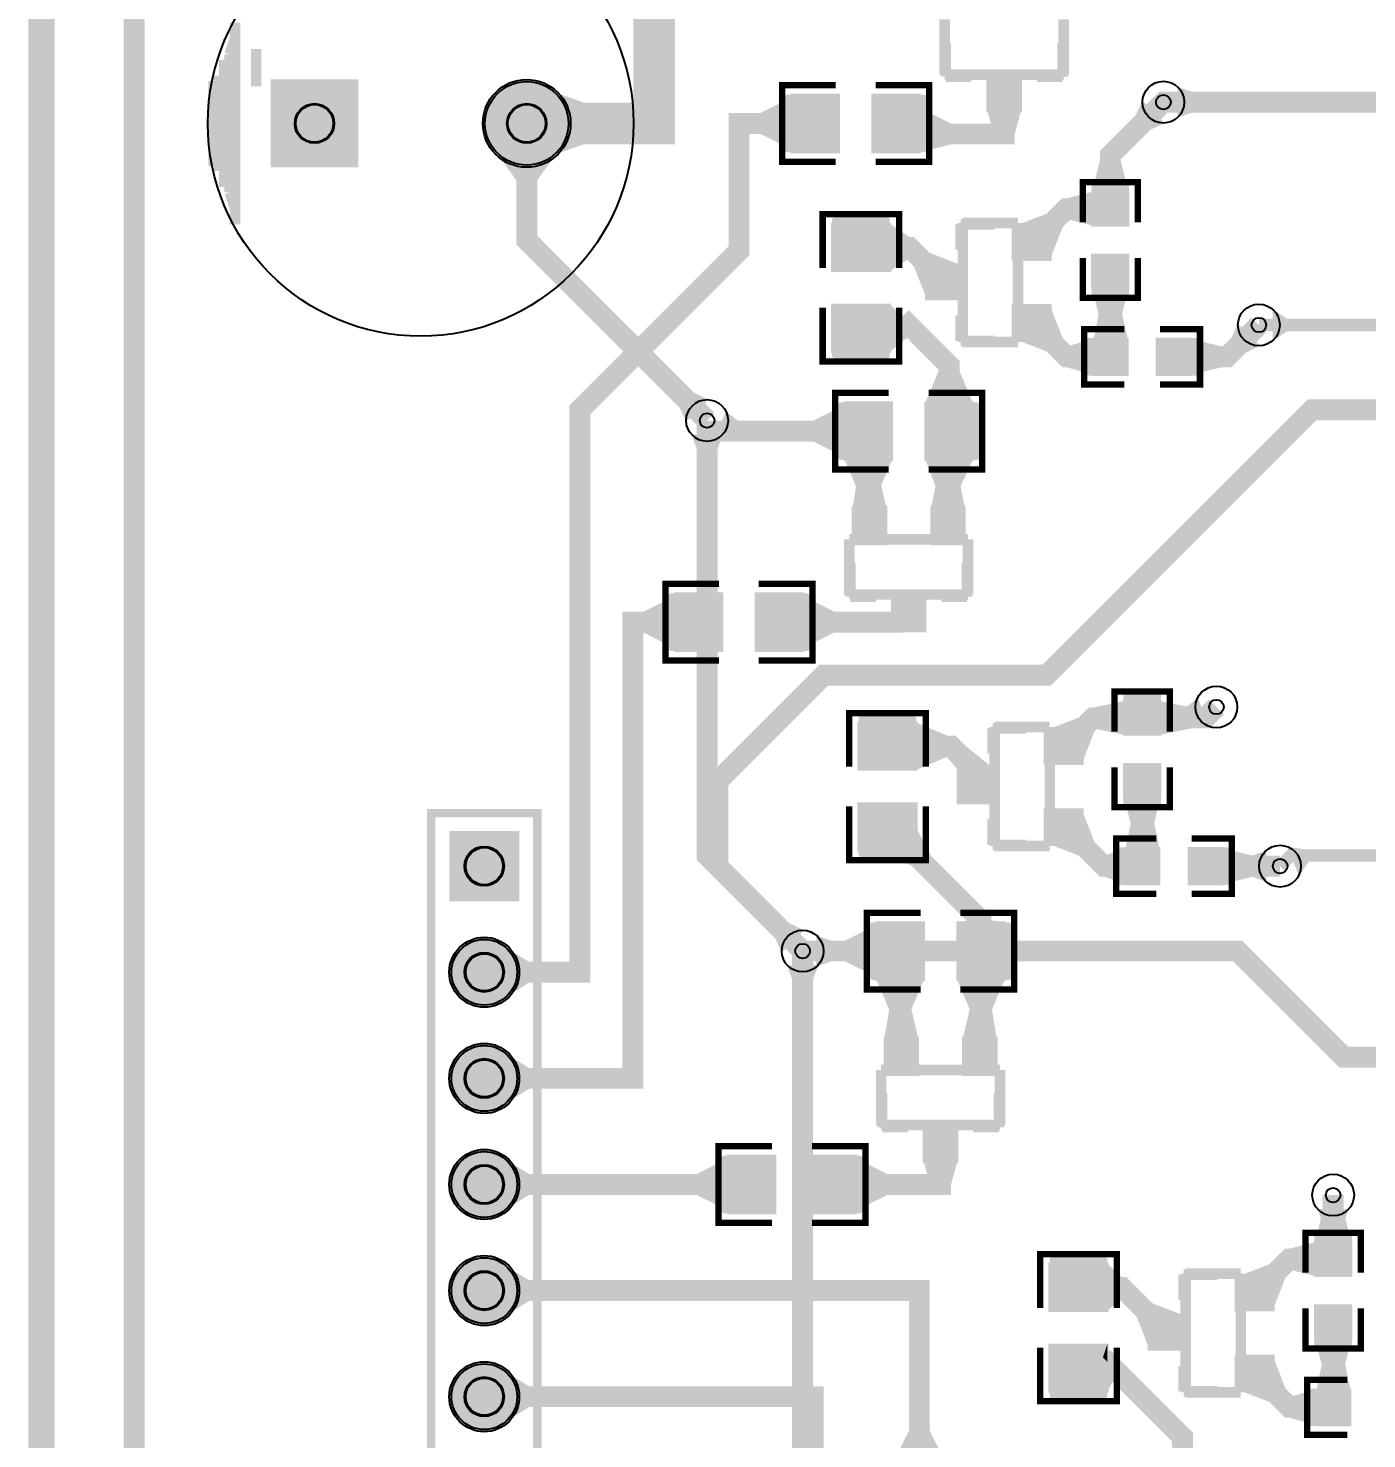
# Model space of a CAD drawing. Header units: millimetres. Extents: x 1 to 169, y 35 to 120.
# Drawn here: x 1.27 to 33.32, y 55.89 to 89.65 of the extents above; entities that cross this region are included whole.
import ezdxf

# ---------------------------------------------------------------- set-up
doc = ezdxf.new("R2010")
doc.units = ezdxf.units.MM
for name, color, linetype, true_color in [('BoardOutline', 7, 'Continuous', 0xff00ff), ('BottomLayer', 7, 'Continuous', 0x0000ff), ('BottomSolderLayer', 7, 'Continuous', 0xaa00ff), ('Document', 7, 'Continuous', 0xffffff), ('Hole', 7, 'Continuous', 0x000000), ('Multi-Layer', 7, 'Continuous', 0xc0c0c0), ('TopLayer', 7, 'Continuous', 0xff0000), ('TopPasterLayer', 7, 'Continuous', 0x808080), ('TopSilkLayer', 7, 'Continuous', 0xffff00), ('TopSolderLayer', 7, 'Continuous', 0x800080)]:
    doc.layers.add(name, color=color, linetype=linetype, true_color=true_color)

msp = doc.modelspace()

# ---------------------------------------------------------------- hatches: boundary and pattern name
at = {"layer": 'BottomLayer'}
for points in [[(13.958, 86.714), (12.458, 86.714), (12.958, 86.014), (13.458, 86.014)], [(31.065, 82.175), (31.065, 82.925), (31.415, 82.7), (31.415, 82.4)], [(17.027, 80.233), (17.557, 80.763), (17.221, 80.922), (16.868, 80.569)], [(17.901, 79.933), (17.151, 79.933), (17.276, 79.583), (17.776, 79.583)], [(31.689, 69.372), (31.409, 70.067), (31.813, 70), (31.934, 69.7)], [(19.313, 67.533), (19.843, 68.063), (19.507, 68.222), (19.154, 67.869)], [(20.143, 67.189), (20.143, 67.939), (20.493, 67.814), (20.493, 67.314)], [(20.187, 67.233), (19.437, 67.233), (19.562, 66.883), (20.062, 66.883)]]:
    msp.add_hatch(color=256, dxfattribs=at).paths.add_polyline_path(points)
at = {"layer": 'BottomSolderLayer'}
for points in [[(7.076, 86.324), (7.076, 88.427), (9.179, 88.427), (9.179, 86.324)], [(12.157, 87.376, 1), (14.259, 87.376, 1)], [(13.03, 70.434), (13.03, 68.758), (11.354, 68.758), (11.354, 70.434)], [(11.354, 67.056, 1), (13.03, 67.056, 1)], [(11.354, 64.516, 1), (13.03, 64.516, 1)], [(11.354, 61.976, 1), (13.03, 61.976, 1)], [(11.354, 59.436, 1), (13.03, 59.436, 1)], [(11.354, 56.896, 1), (13.03, 56.896, 1)]]:
    msp.add_hatch(color=256, dxfattribs=at).paths.add_polyline_path(points)
at = {"layer": 'Multi-Layer'}
for points in [[(7.127, 86.375), (7.127, 88.377), (9.129, 88.377), (9.129, 86.375)], [(12.208, 87.376, 1), (14.208, 87.376, 1)], [(12.979, 70.384), (12.979, 68.809), (11.405, 68.809), (11.405, 70.384)], [(11.405, 67.056, 1), (12.979, 67.056, 1)], [(11.405, 64.516, 1), (12.979, 64.516, 1)], [(11.405, 61.976, 1), (12.979, 61.976, 1)], [(11.405, 59.436, 1), (12.979, 59.436, 1)], [(11.405, 56.896, 1), (12.979, 56.896, 1)]]:
    msp.add_hatch(color=256, dxfattribs=at).paths.add_polyline_path(points)
at = {"layer": 'TopLayer'}
for points in [[(25.038, 87.663), (24.238, 87.663), (24.238, 88.562), (25.038, 88.562)], [(28.779, 87.509), (28.779, 88.259), (29.129, 88.134), (29.129, 87.634)], [(13.869, 86.626), (13.869, 88.126), (14.569, 87.876), (14.569, 86.876)], [(19.549, 86.751), (19.549, 88.001), (18.799, 87.626), (18.799, 87.126)], [(20.682, 88.065), (20.682, 86.688), (19.549, 86.688), (19.549, 88.065)], [(21.482, 88.065), (21.482, 86.688), (22.615, 86.688), (22.615, 88.065)], [(27.949, 87.915), (28.479, 87.385), (28.143, 87.226), (27.79, 87.58)], [(22.615, 86.688), (22.615, 87.747), (23.365, 87.372), (23.365, 86.872)], [(25.038, 87.663), (24.238, 87.663), (24.388, 87.122), (24.888, 87.122)], [(26.746, 85.739), (27.61, 85.739), (27.428, 86.489), (26.928, 86.489)], [(26.746, 84.932), (26.746, 85.739), (26.128, 85.586), (26.128, 85.086)], [(27.61, 84.932), (26.746, 84.932), (26.746, 85.739), (27.61, 85.739)], [(24.849, 84.906), (25.748, 84.153), (26.036, 84.89), (25.651, 85.212)], [(20.521, 83.839), (21.898, 83.839), (21.898, 84.972), (20.521, 84.972)], [(21.898, 83.839), (21.898, 84.972), (22.376, 84.655), (22.376, 84.155)], [(24.849, 84.106), (24.849, 84.906), (25.748, 84.906), (25.748, 84.106)], [(22.766, 83.214), (23.665, 83.966), (22.863, 84.273), (22.478, 83.95)], [(27.61, 84.232), (26.746, 84.232), (26.746, 83.426), (27.61, 83.426)], [(22.766, 83.166), (22.766, 83.966), (23.665, 83.966), (23.665, 83.166)], [(26.746, 83.426), (27.61, 83.426), (27.428, 82.676), (26.928, 82.676)], [(20.521, 83.039), (21.898, 83.039), (21.898, 81.907), (20.521, 81.907)], [(21.898, 83.039), (21.898, 81.907), (22.275, 82.223), (22.275, 82.723)], [(24.849, 82.226), (24.849, 83.026), (25.748, 83.026), (25.748, 82.226)], [(25.748, 82.979), (24.849, 82.226), (25.651, 81.92), (26.036, 82.242)], [(26.784, 82.22), (27.59, 82.22), (27.428, 82.97), (26.928, 82.97)], [(30.235, 82.581), (30.765, 82.051), (30.429, 81.892), (30.076, 82.246)], [(26.784, 81.356), (26.784, 82.22), (26.137, 82.038), (26.137, 81.538)], [(27.59, 82.22), (27.59, 81.356), (26.784, 81.356), (26.784, 82.22)], [(28.29, 82.22), (28.29, 81.356), (29.097, 81.356), (29.097, 82.22)], [(29.097, 81.356), (29.097, 82.22), (29.847, 82.038), (29.847, 81.538)], [(23.885, 80.699), (22.752, 80.699), (23.068, 81.449), (23.568, 81.449)], [(17.973, 80.489), (17.693, 79.793), (18.057, 79.76), (18.258, 80.26)], [(20.819, 79.385), (20.819, 80.635), (20.069, 80.26), (20.069, 79.76)], [(21.952, 80.699), (21.952, 79.322), (20.819, 79.322), (20.819, 80.699)], [(22.752, 80.699), (22.752, 79.322), (23.885, 79.322), (23.885, 80.699)], [(21.952, 79.322), (20.819, 79.322), (21.136, 78.572), (21.636, 78.572)], [(22.752, 79.322), (23.885, 79.322), (23.542, 78.572), (23.042, 78.572)], [(21.012, 78.199), (21.812, 78.199), (21.636, 78.949), (21.136, 78.949)], [(22.892, 78.199), (23.692, 78.199), (23.542, 78.949), (23.042, 78.949)], [(21.812, 77.3), (21.012, 77.3), (21.012, 78.199), (21.812, 78.199)], [(23.692, 77.3), (22.892, 77.3), (22.892, 78.199), (23.692, 78.199)], [(16.755, 74.813), (16.755, 76.063), (16.005, 75.688), (16.005, 75.188)], [(17.888, 76.127), (17.888, 74.75), (16.755, 74.75), (16.755, 76.127)], [(18.688, 76.127), (18.688, 74.75), (19.821, 74.75), (19.821, 76.127)], [(19.821, 74.813), (19.821, 76.063), (20.571, 75.688), (20.571, 75.188)], [(22.752, 75.217), (21.952, 75.217), (21.952, 76.116), (22.752, 76.116)], [(29.558, 72.933), (29.268, 73.625), (28.985, 73.394), (29.195, 72.894)], [(27.508, 72.74), (27.508, 73.547), (26.763, 73.394), (26.763, 72.894)], [(28.372, 72.74), (27.508, 72.74), (27.508, 73.547), (28.372, 73.547)], [(28.372, 73.547), (28.372, 72.74), (29.122, 72.894), (29.122, 73.394)], [(21.156, 71.901), (22.533, 71.901), (22.533, 73.034), (21.156, 73.034)], [(22.533, 71.901), (22.533, 73.034), (23.283, 72.717), (23.283, 72.217)], [(25.611, 72.841), (26.51, 72.088), (26.798, 72.825), (26.413, 73.147)], [(25.611, 72.041), (25.611, 72.841), (26.51, 72.841), (26.51, 72.041)], [(23.528, 71.901), (24.427, 71.901), (23.722, 72.467), (23.191, 72.291)], [(28.372, 72.04), (27.508, 72.04), (27.508, 71.234), (28.372, 71.234)], [(23.528, 71.101), (23.528, 71.901), (24.427, 71.901), (24.427, 71.101)], [(21.156, 71.101), (22.533, 71.101), (22.533, 69.969), (21.156, 69.969)], [(25.611, 70.161), (25.611, 70.961), (26.51, 70.961), (26.51, 70.161)], [(26.51, 70.914), (25.611, 70.161), (26.413, 69.855), (26.798, 70.177)], [(27.508, 71.234), (28.372, 71.234), (28.199, 70.484), (27.699, 70.484)], [(27.546, 70.028), (28.352, 70.028), (28.199, 70.778), (27.699, 70.778)], [(22.533, 70.515), (21.408, 69.969), (22.406, 69.62), (22.881, 69.851)], [(27.546, 69.164), (27.546, 70.028), (27.026, 69.846), (27.026, 69.346)], [(28.352, 70.028), (28.352, 69.164), (27.546, 69.164), (27.546, 70.028)], [(29.052, 70.028), (29.052, 69.164), (29.859, 69.164), (29.859, 70.028)], [(29.859, 69.164), (29.859, 70.028), (30.609, 69.846), (30.609, 69.346)], [(30.911, 69.221), (30.911, 69.971), (30.561, 69.846), (30.561, 69.346)], [(19.313, 67.533), (19.843, 68.063), (19.507, 68.222), (19.154, 67.869)], [(22.714, 68.253), (22.714, 66.876), (21.582, 66.876), (21.582, 68.253)], [(24.647, 68.253), (23.514, 68.253), (23.83, 68.299), (24.33, 68.299)], [(23.514, 68.253), (23.514, 66.876), (24.647, 66.876), (24.647, 68.253)], [(20.143, 67.189), (20.143, 67.939), (20.493, 67.814), (20.493, 67.314)], [(21.582, 66.939), (21.582, 68.189), (20.832, 67.814), (20.832, 67.314)], [(12.713, 66.465), (12.713, 67.646), (13.264, 67.306), (13.264, 66.806)], [(22.714, 66.876), (21.582, 66.876), (21.898, 66.126), (22.398, 66.126)], [(23.514, 66.876), (24.647, 66.876), (24.33, 66.126), (23.83, 66.126)], [(21.774, 65.499), (22.574, 65.499), (22.398, 66.249), (21.898, 66.249)], [(23.654, 65.499), (24.454, 65.499), (24.33, 66.249), (23.83, 66.249)], [(22.574, 64.6), (21.774, 64.6), (21.774, 65.499), (22.574, 65.499)], [(24.454, 64.6), (23.654, 64.6), (23.654, 65.499), (24.454, 65.499)], [(12.713, 63.925), (12.713, 65.106), (13.264, 64.766), (13.264, 64.266)], [(23.514, 62.517), (22.714, 62.517), (22.714, 63.416), (23.514, 63.416)], [(12.713, 61.385), (12.713, 62.567), (13.264, 62.226), (13.264, 61.726)], [(18.025, 61.351), (18.025, 62.601), (17.275, 62.226), (17.275, 61.726)], [(19.158, 62.665), (19.158, 61.288), (18.025, 61.288), (18.025, 62.665)], [(19.958, 62.665), (19.958, 61.288), (21.091, 61.288), (21.091, 62.665)], [(21.091, 61.351), (21.091, 62.601), (21.841, 62.226), (21.841, 61.726)], [(23.514, 62.517), (22.714, 62.517), (22.864, 61.976), (23.364, 61.976)], [(32.08, 60.593), (32.944, 60.593), (32.762, 61.343), (32.262, 61.343)], [(32.887, 61.391), (32.137, 61.391), (32.262, 61.041), (32.762, 61.041)], [(32.08, 59.786), (32.08, 60.593), (31.462, 60.439), (31.462, 59.939)], [(32.944, 59.786), (32.08, 59.786), (32.08, 60.593), (32.944, 60.593)], [(12.713, 58.845), (12.713, 60.026), (13.264, 59.686), (13.264, 59.186)], [(25.728, 58.947), (27.105, 58.947), (27.105, 60.08), (25.728, 60.08)], [(27.105, 58.947), (27.105, 60.08), (27.456, 59.763), (27.456, 59.263)], [(30.183, 59.76), (31.082, 59.007), (31.37, 59.744), (30.985, 60.066)], [(30.183, 58.96), (30.183, 59.76), (31.082, 59.76), (31.082, 58.96)], [(28.1, 58.067), (28.999, 58.82), (28.197, 59.127), (27.812, 58.804)], [(28.1, 58.02), (28.1, 58.82), (28.999, 58.82), (28.999, 58.02)], [(32.944, 59.086), (32.08, 59.086), (32.08, 58.28), (32.944, 58.28)], [(25.728, 58.147), (27.105, 58.147), (27.105, 57.015), (25.728, 57.015)], [(27.105, 58.147), (27.105, 57.732), (27.001, 57.835), (27.105, 58.147)], [(32.08, 58.28), (32.944, 58.28), (32.771, 57.53), (32.271, 57.53)], [(30.183, 57.08), (30.183, 57.88), (31.082, 57.88), (31.082, 57.08)], [(31.082, 57.833), (30.183, 57.08), (30.985, 56.774), (31.37, 57.096)], [(32.118, 57.074), (32.924, 57.074), (32.771, 57.824), (32.271, 57.824)], [(12.713, 56.305), (12.713, 57.486), (13.264, 57.146), (13.264, 56.646)], [(27.355, 57.481), (27.105, 57.015), (27.105, 57.732), (27.355, 57.481)], [(32.118, 56.21), (32.118, 57.074), (31.471, 56.892), (31.471, 56.392)], [(32.924, 57.074), (32.924, 56.21), (32.118, 56.21), (32.118, 57.074)], [(21.981, 55.331), (23.231, 55.331), (22.856, 56.081), (22.356, 56.081)]]:
    msp.add_hatch(color=256, dxfattribs=at).paths.add_polyline_path(points)
at = {"layer": 'TopPasterLayer'}
for points in [[(25.038, 87.663), (24.238, 87.663), (24.238, 88.562), (25.038, 88.562)], [(20.632, 88.016), (20.632, 87.596), (20.187, 87.596), (20.187, 87.146), (20.627, 87.146), (20.632, 86.736), (20.582, 86.686), (19.432, 86.686), (19.382, 86.736), (19.382, 88.016), (19.432, 88.066), (20.582, 88.066)], [(22.782, 88.016), (22.782, 86.736), (22.732, 86.686), (21.582, 86.686), (21.532, 86.736), (21.527, 87.146), (21.977, 87.146), (21.977, 87.596), (21.537, 87.596), (21.532, 88.016), (21.582, 88.066), (22.732, 88.066)], [(26.728, 85.882), (26.728, 85.032), (26.778, 84.982), (27.028, 84.982), (27.028, 85.282), (27.328, 85.282), (27.328, 84.982), (27.578, 84.982), (27.628, 85.032), (27.628, 85.882), (27.578, 85.932), (26.778, 85.932)], [(20.569, 85.139), (21.849, 85.139), (21.899, 85.089), (21.899, 83.939), (21.849, 83.889), (21.439, 83.884), (21.439, 84.334), (20.989, 84.334), (20.989, 83.894), (20.569, 83.889), (20.519, 83.939), (20.519, 85.089)], [(24.849, 84.106), (24.849, 84.906), (25.748, 84.906), (25.748, 84.106)], [(26.778, 84.182), (27.028, 84.182), (27.028, 83.882), (27.328, 83.882), (27.328, 84.182), (27.578, 84.182), (27.628, 84.132), (27.628, 83.282), (27.578, 83.232), (26.778, 83.232), (26.728, 83.282), (26.728, 84.132)], [(22.766, 83.166), (22.766, 83.966), (23.665, 83.966), (23.665, 83.166)], [(20.569, 82.989), (20.989, 82.989), (20.989, 82.544), (21.439, 82.544), (21.439, 82.984), (21.849, 82.989), (21.899, 82.939), (21.899, 81.789), (21.849, 81.739), (20.569, 81.739), (20.519, 81.789), (20.519, 82.939)], [(24.849, 82.226), (24.849, 83.026), (25.748, 83.026), (25.748, 82.226)], [(26.64, 81.338), (27.49, 81.338), (27.54, 81.388), (27.54, 81.638), (27.24, 81.638), (27.24, 81.938), (27.54, 81.938), (27.54, 82.188), (27.49, 82.238), (26.64, 82.238), (26.59, 82.188), (26.59, 81.388)], [(28.34, 81.388), (28.34, 81.638), (28.64, 81.638), (28.64, 81.938), (28.34, 81.938), (28.34, 82.188), (28.39, 82.238), (29.24, 82.238), (29.29, 82.188), (29.29, 81.388), (29.24, 81.338), (28.39, 81.338)], [(21.902, 80.65), (21.902, 80.23), (21.457, 80.23), (21.457, 79.78), (21.897, 79.78), (21.902, 79.37), (21.852, 79.32), (20.702, 79.32), (20.652, 79.37), (20.652, 80.65), (20.702, 80.7), (21.852, 80.7)], [(24.052, 80.65), (24.052, 79.37), (24.002, 79.32), (22.852, 79.32), (22.802, 79.37), (22.797, 79.78), (23.247, 79.78), (23.247, 80.23), (22.807, 80.23), (22.802, 80.65), (22.852, 80.7), (24.002, 80.7)], [(21.812, 77.3), (21.012, 77.3), (21.012, 78.199), (21.812, 78.199)], [(23.692, 77.3), (22.892, 77.3), (22.892, 78.199), (23.692, 78.199)], [(17.838, 76.078), (17.838, 75.658), (17.393, 75.658), (17.393, 75.208), (17.833, 75.208), (17.838, 74.798), (17.788, 74.748), (16.638, 74.748), (16.588, 74.798), (16.588, 76.078), (16.638, 76.128), (17.788, 76.128)], [(19.988, 76.078), (19.988, 74.798), (19.938, 74.748), (18.788, 74.748), (18.738, 74.798), (18.733, 75.208), (19.183, 75.208), (19.183, 75.658), (18.743, 75.658), (18.738, 76.078), (18.788, 76.128), (19.938, 76.128)], [(22.752, 75.217), (21.952, 75.217), (21.952, 76.116), (22.752, 76.116)], [(27.49, 73.69), (27.49, 72.84), (27.54, 72.79), (27.79, 72.79), (27.79, 73.09), (28.09, 73.09), (28.09, 72.79), (28.34, 72.79), (28.39, 72.84), (28.39, 73.69), (28.34, 73.74), (27.54, 73.74)], [(21.204, 73.201), (22.484, 73.201), (22.534, 73.151), (22.534, 72.001), (22.484, 71.951), (22.074, 71.946), (22.074, 72.396), (21.624, 72.396), (21.624, 71.956), (21.204, 71.951), (21.154, 72.001), (21.154, 73.151)], [(25.611, 72.041), (25.611, 72.841), (26.51, 72.841), (26.51, 72.041)], [(27.54, 71.99), (27.79, 71.99), (27.79, 71.69), (28.09, 71.69), (28.09, 71.99), (28.34, 71.99), (28.39, 71.94), (28.39, 71.09), (28.34, 71.04), (27.54, 71.04), (27.49, 71.09), (27.49, 71.94)], [(23.528, 71.101), (23.528, 71.901), (24.427, 71.901), (24.427, 71.101)], [(21.204, 71.051), (21.624, 71.051), (21.624, 70.606), (22.074, 70.606), (22.074, 71.046), (22.484, 71.051), (22.534, 71.001), (22.534, 69.851), (22.484, 69.801), (21.204, 69.801), (21.154, 69.851), (21.154, 71.001)], [(25.611, 70.161), (25.611, 70.961), (26.51, 70.961), (26.51, 70.161)], [(27.402, 69.146), (28.252, 69.146), (28.302, 69.196), (28.302, 69.446), (28.002, 69.446), (28.002, 69.746), (28.302, 69.746), (28.302, 69.996), (28.252, 70.046), (27.402, 70.046), (27.352, 69.996), (27.352, 69.196)], [(29.102, 69.196), (29.102, 69.446), (29.402, 69.446), (29.402, 69.746), (29.102, 69.746), (29.102, 69.996), (29.152, 70.046), (30.002, 70.046), (30.052, 69.996), (30.052, 69.196), (30.002, 69.146), (29.152, 69.146)], [(22.664, 68.204), (22.664, 67.784), (22.219, 67.784), (22.219, 67.334), (22.659, 67.334), (22.664, 66.924), (22.614, 66.874), (21.464, 66.874), (21.414, 66.924), (21.414, 68.204), (21.464, 68.254), (22.614, 68.254)], [(24.814, 68.204), (24.814, 66.924), (24.764, 66.874), (23.614, 66.874), (23.564, 66.924), (23.559, 67.334), (24.009, 67.334), (24.009, 67.784), (23.569, 67.784), (23.564, 68.204), (23.614, 68.254), (24.764, 68.254)], [(22.574, 64.6), (21.774, 64.6), (21.774, 65.499), (22.574, 65.499)], [(24.454, 64.6), (23.654, 64.6), (23.654, 65.499), (24.454, 65.499)], [(23.514, 62.517), (22.714, 62.517), (22.714, 63.416), (23.514, 63.416)], [(19.108, 62.616), (19.108, 62.196), (18.663, 62.196), (18.663, 61.746), (19.103, 61.746), (19.108, 61.336), (19.058, 61.286), (17.908, 61.286), (17.858, 61.336), (17.858, 62.616), (17.908, 62.666), (19.058, 62.666)], [(21.258, 62.616), (21.258, 61.336), (21.208, 61.286), (20.058, 61.286), (20.008, 61.336), (20.003, 61.746), (20.453, 61.746), (20.453, 62.196), (20.013, 62.196), (20.008, 62.616), (20.058, 62.666), (21.208, 62.666)], [(32.062, 60.736), (32.062, 59.886), (32.112, 59.836), (32.362, 59.836), (32.362, 60.136), (32.662, 60.136), (32.662, 59.836), (32.912, 59.836), (32.962, 59.886), (32.962, 60.736), (32.912, 60.786), (32.112, 60.786)], [(25.776, 60.247), (27.056, 60.247), (27.106, 60.197), (27.106, 59.047), (27.056, 58.997), (26.646, 58.992), (26.646, 59.442), (26.196, 59.442), (26.196, 59.002), (25.776, 58.997), (25.726, 59.047), (25.726, 60.197)], [(30.183, 58.96), (30.183, 59.76), (31.082, 59.76), (31.082, 58.96)], [(28.1, 58.02), (28.1, 58.82), (28.999, 58.82), (28.999, 58.02)], [(32.112, 59.036), (32.362, 59.036), (32.362, 58.736), (32.662, 58.736), (32.662, 59.036), (32.912, 59.036), (32.962, 58.986), (32.962, 58.136), (32.912, 58.086), (32.112, 58.086), (32.062, 58.136), (32.062, 58.986)], [(25.776, 58.097), (26.196, 58.097), (26.196, 57.652), (26.646, 57.652), (26.646, 58.092), (27.056, 58.097), (27.106, 58.047), (27.106, 56.897), (27.056, 56.847), (25.776, 56.847), (25.726, 56.897), (25.726, 58.047)], [(30.183, 57.08), (30.183, 57.88), (31.082, 57.88), (31.082, 57.08)], [(31.974, 56.192), (32.824, 56.192), (32.874, 56.242), (32.874, 56.492), (32.574, 56.492), (32.574, 56.792), (32.874, 56.792), (32.874, 57.042), (32.824, 57.092), (31.974, 57.092), (31.924, 57.042), (31.924, 56.242)]]:
    msp.add_hatch(color=256, dxfattribs=at).paths.add_polyline_path(points)
at = {"layer": 'TopSolderLayer'}
for points in [[(25.064, 87.638), (24.213, 87.638), (24.213, 88.588), (25.064, 88.588)], [(7.076, 86.324), (7.076, 88.427), (9.179, 88.427), (9.179, 86.324)], [(12.157, 87.376, 1), (14.259, 87.376, 1)], [(20.707, 88.09), (20.707, 86.662), (19.524, 86.662), (19.524, 88.09)], [(21.457, 88.09), (21.457, 86.662), (22.64, 86.662), (22.64, 88.09)], [(27.637, 84.908), (26.719, 84.908), (26.719, 85.762), (27.637, 85.762)], [(20.49, 83.818), (21.928, 83.818), (21.928, 84.993), (20.49, 84.993)], [(24.82, 84.083), (24.82, 84.929), (25.777, 84.929), (25.777, 84.083)], [(27.637, 84.256), (26.719, 84.256), (26.719, 83.402), (27.637, 83.402)], [(22.738, 83.144), (22.738, 83.989), (23.694, 83.989), (23.694, 83.144)], [(20.49, 83.06), (21.928, 83.06), (21.928, 81.886), (20.49, 81.886)], [(24.82, 82.204), (24.82, 83.049), (25.777, 83.049), (25.777, 82.204)], [(27.615, 82.246), (27.615, 81.331), (26.758, 81.331), (26.758, 82.246)], [(28.265, 82.246), (28.265, 81.331), (29.122, 81.331), (29.122, 82.246)], [(21.977, 80.724), (21.977, 79.296), (20.794, 79.296), (20.794, 80.724)], [(22.727, 80.724), (22.727, 79.296), (23.91, 79.296), (23.91, 80.724)], [(21.838, 77.275), (20.987, 77.275), (20.987, 78.225), (21.838, 78.225)], [(23.717, 77.275), (22.866, 77.275), (22.866, 78.225), (23.717, 78.225)], [(17.913, 76.152), (17.913, 74.724), (16.73, 74.724), (16.73, 76.152)], [(18.663, 76.152), (18.663, 74.724), (19.846, 74.724), (19.846, 76.152)], [(22.777, 75.192), (21.927, 75.192), (21.927, 76.142), (22.777, 76.142)], [(28.399, 72.716), (27.481, 72.716), (27.481, 73.57), (28.399, 73.57)], [(21.125, 71.88), (22.563, 71.88), (22.563, 73.055), (21.125, 73.055)], [(25.582, 72.018), (25.582, 72.864), (26.539, 72.864), (26.539, 72.018)], [(23.5, 71.078), (23.5, 71.924), (24.456, 71.924), (24.456, 71.078)], [(28.399, 72.064), (27.481, 72.064), (27.481, 71.21), (28.399, 71.21)], [(21.125, 71.122), (22.563, 71.122), (22.563, 69.948), (21.125, 69.948)], [(25.582, 70.139), (25.582, 70.984), (26.539, 70.984), (26.539, 70.139)], [(13.03, 70.434), (13.03, 68.758), (11.354, 68.758), (11.354, 70.434)], [(28.377, 70.054), (28.377, 69.139), (27.52, 69.139), (27.52, 70.054)], [(29.027, 70.054), (29.027, 69.139), (29.884, 69.139), (29.884, 70.054)], [(22.739, 68.278), (22.739, 66.85), (21.556, 66.85), (21.556, 68.278)], [(23.489, 68.278), (23.489, 66.85), (24.672, 66.85), (24.672, 68.278)], [(11.354, 67.056, 1), (13.03, 67.056, 1)], [(22.6, 64.575), (21.749, 64.575), (21.749, 65.525), (22.6, 65.525)], [(24.479, 64.575), (23.628, 64.575), (23.628, 65.525), (24.479, 65.525)], [(11.354, 64.516, 1), (13.03, 64.516, 1)], [(23.539, 62.492), (22.689, 62.492), (22.689, 63.442), (23.539, 63.442)], [(11.354, 61.976, 1), (13.03, 61.976, 1)], [(19.183, 62.69), (19.183, 61.262), (18, 61.262), (18, 62.69)], [(19.933, 62.69), (19.933, 61.262), (21.116, 61.262), (21.116, 62.69)], [(32.971, 59.762), (32.053, 59.762), (32.053, 60.616), (32.971, 60.616)], [(11.354, 59.436, 1), (13.03, 59.436, 1)], [(25.697, 58.926), (27.135, 58.926), (27.135, 60.101), (25.697, 60.101)], [(30.154, 58.937), (30.154, 59.783), (31.111, 59.783), (31.111, 58.937)], [(32.971, 59.11), (32.053, 59.11), (32.053, 58.256), (32.971, 58.256)], [(28.072, 57.997), (28.072, 58.843), (29.028, 58.843), (29.028, 57.997)], [(25.697, 58.168), (27.135, 58.168), (27.135, 56.994), (25.697, 56.994)], [(30.154, 57.058), (30.154, 57.903), (31.111, 57.903), (31.111, 57.058)], [(11.354, 56.896, 1), (13.03, 56.896, 1)], [(32.949, 57.1), (32.949, 56.185), (32.092, 56.185), (32.092, 57.1)]]:
    msp.add_hatch(color=256, dxfattribs=at).paths.add_polyline_path(points)

# ---------------------------------------------------------------- linework, layer by layer
at = {"layer": 'BoardOutline', "const_width": 0.254}
msp.add_lwpolyline([(168.91, 35.56), (1.778, 35.306), (1.778, 118.618), (84.836, 118.618), (169.164, 118.364), (168.91, 35.56)], close=True, dxfattribs=at)
at = {"layer": 'BottomLayer'}
for points, const_width in [([(13.208, 87.376), (13.208, 84.582), (17.526, 80.264)], 0.5), ([(30.734, 82.55), (47.244, 82.55), (59.182, 70.612), (94.488, 70.612)], 0.3), ([(17.526, 80.264), (17.526, 69.85), (19.812, 67.564)], 0.5), ([(31.242, 69.596), (31.496, 69.85), (93.472, 69.85)], 0.3), ([(19.812, 67.564), (30.226, 67.564), (32.766, 65.024), (39.116, 65.024), (40.767, 63.373)], 0.5), ([(24.892, 55.372), (19.812, 55.372), (19.812, 67.564)], 0.5)]:
    msp.add_lwpolyline(points, dxfattribs=dict(at, const_width=const_width))
at = {"layer": 'BottomSolderLayer'}
for centre, radius in [((13.208, 87.376), 1.051), ((8.128, 87.376), 0.473), ((13.208, 87.376), 0.473), ((12.192, 69.596), 0.473), ((12.192, 67.056), 0.838), ((12.192, 67.056), 0.473), ((12.192, 64.516), 0.838), ((12.192, 64.516), 0.473), ((12.192, 61.976), 0.838), ((12.192, 61.976), 0.473), ((12.192, 59.436), 0.838), ((12.192, 59.436), 0.473), ((12.192, 56.896), 0.838), ((12.192, 56.896), 0.473)]:
    msp.add_circle(centre, radius, dxfattribs=at)
at = {"layer": 'Document', "const_width": 0.254}
for points in [[(23.216, 88.545), (23.216, 89.865)], [(26.06, 89.865), (26.06, 88.545)], [(26.06, 88.545), (23.216, 88.545)], [(23.647, 84.989), (24.968, 84.989)], [(23.647, 82.144), (23.647, 84.989)], [(24.968, 84.989), (24.968, 82.144)], [(24.968, 82.144), (23.647, 82.144)], [(20.93, 76.099), (20.93, 77.419)], [(20.93, 77.419), (23.774, 77.419)], [(23.774, 77.419), (23.774, 76.099)], [(23.774, 76.099), (20.93, 76.099)], [(24.409, 72.924), (25.73, 72.924)], [(24.409, 70.079), (24.409, 72.924)], [(25.73, 72.924), (25.73, 70.079)], [(25.73, 70.079), (24.409, 70.079)], [(21.692, 63.399), (21.692, 64.719)], [(21.692, 64.719), (24.536, 64.719)], [(24.536, 64.719), (24.536, 63.399)], [(24.536, 63.399), (21.692, 63.399)], [(28.981, 59.843), (30.302, 59.843)], [(28.981, 56.998), (28.981, 59.843)], [(30.302, 59.843), (30.302, 56.998)], [(30.302, 56.998), (28.981, 56.998)]]:
    msp.add_lwpolyline(points, dxfattribs=at)
at = {"layer": 'Hole'}
for centre in [(28.448, 87.884), (30.734, 82.55), (17.526, 80.264), (29.718, 73.406), (31.242, 69.596), (19.812, 67.564), (32.512, 61.722)]:
    msp.add_circle(centre, 0.175, dxfattribs=at)
at = {"layer": 'Multi-Layer'}
for centre, radius in [((13.208, 87.376), 1), ((28.448, 87.884), 0.5), ((8.128, 87.376), 0.45), ((13.208, 87.376), 0.45), ((30.734, 82.55), 0.5), ((17.526, 80.264), 0.5), ((29.718, 73.406), 0.5), ((12.192, 69.596), 0.445), ((31.242, 69.596), 0.5), ((19.812, 67.564), 0.5), ((12.192, 67.056), 0.787), ((12.192, 67.056), 0.445), ((12.192, 64.516), 0.787), ((12.192, 64.516), 0.445), ((12.192, 61.976), 0.787), ((12.192, 61.976), 0.445), ((32.512, 61.722), 0.5), ((12.192, 59.436), 0.787), ((12.192, 59.436), 0.445), ((12.192, 56.896), 0.787), ((12.192, 56.896), 0.445)]:
    msp.add_circle(centre, radius, dxfattribs=at)
at = {"layer": 'TopLayer'}
for points, const_width in [([(85.598, 96.774), (80.518, 99.06), (80.01, 116.332), (15.748, 116.332), (3.81, 104.394), (3.81, 51.071), (7.738, 46.88), (12.192, 46.736)], 0.5), ([(13.208, 87.376), (16.256, 87.376), (16.256, 92.456)], 1), ([(22.048, 87.376), (22.302, 87.122), (24.638, 87.122), (24.638, 88.113)], 0.5), ([(27.178, 85.336), (27.178, 86.614), (28.448, 87.884), (39.37, 87.884), (40.411, 86.843), (40.411, 85.522)], 0.5), ([(12.192, 67.056), (14.478, 67.056), (14.478, 80.518), (18.288, 84.328), (18.288, 87.376), (20.116, 87.376)], 0.5), ([(25.298, 84.506), (26.128, 85.336), (27.178, 85.336)], 0.5), ([(23.216, 83.566), (22.376, 84.405), (21.209, 84.405)], 0.5), ([(27.178, 81.788), (27.178, 83.829)], 0.5), ([(23.318, 80.01), (23.318, 81.584), (22.352, 82.55), (22.275, 82.473), (21.209, 82.473)], 0.5), ([(25.298, 82.626), (26.137, 81.788), (27.187, 81.788)], 0.5), ([(28.693, 81.788), (29.972, 81.788), (30.734, 82.55)], 0.5), ([(36.626, 80.518), (32.004, 80.518), (25.654, 74.168), (20.32, 74.168), (17.78, 71.628), (17.78, 69.596), (19.812, 67.564)], 0.5), ([(21.386, 80.01), (17.526, 80.01), (17.526, 80.264)], 0.5), ([(21.412, 77.75), (21.386, 77.776), (21.386, 80.01)], 0.5), ([(23.318, 80.01), (23.292, 79.984), (23.292, 77.75)], 0.5), ([(22.352, 75.667), (22.123, 75.438), (19.254, 75.438), (18.95, 75.742), (18.796, 75.742)], 0.5), ([(17.322, 75.438), (15.748, 75.438), (15.748, 64.516), (12.192, 64.516)], 0.5), ([(27.94, 73.144), (29.455, 73.144), (29.718, 73.406)], 0.5), ([(26.06, 72.441), (26.763, 73.144), (27.94, 73.144)], 0.5), ([(21.844, 72.467), (23.368, 72.467), (23.978, 71.858), (23.978, 71.501)], 0.5), ([(27.949, 69.596), (27.949, 71.628), (27.94, 71.637)], 0.5), ([(21.844, 70.535), (24.08, 68.299), (24.08, 67.564)], 0.5), ([(26.06, 70.561), (27.026, 69.596), (27.949, 69.596)], 0.5), ([(29.455, 69.596), (31.242, 69.596)], 0.5), ([(19.812, 67.564), (22.148, 67.564)], 0.5), ([(22.174, 65.05), (22.148, 65.076), (22.148, 67.564)], 0.5), ([(24.054, 65.05), (24.08, 65.076), (24.08, 67.564)], 0.5), ([(20.524, 61.976), (23.114, 61.976), (23.114, 62.967)], 0.5), ([(12.192, 61.976), (18.592, 61.976)], 0.5), ([(32.512, 60.189), (32.512, 61.722)], 0.5), ([(30.632, 59.36), (31.462, 60.189), (32.512, 60.189)], 0.5), ([(12.192, 59.436), (22.606, 59.436), (22.606, 54.765)], 0.5), ([(28.55, 58.42), (27.456, 59.513), (26.416, 59.513)], 0.5), ([(32.521, 56.642), (32.521, 58.674), (32.512, 58.683)], 0.5), ([(28.906, 54.356), (28.906, 55.93), (27.178, 57.658), (27.101, 57.581), (26.416, 57.581)], 0.5), ([(30.632, 57.48), (31.471, 56.642), (32.521, 56.642)], 0.5), ([(12.192, 56.896), (20.066, 56.896), (20.066, 47.752), (29.21, 47.752)], 0.5)]:
    msp.add_lwpolyline(points, dxfattribs=dict(at, const_width=const_width))
at = {"layer": 'TopSilkLayer', "const_width": 0.5}
msp.add_lwpolyline([(169.164, 118.618), (169.164, 118.618), (1.524, 118.872), (1.524, 35.306), (169.164, 35.306), (169.164, 118.618)], close=True, dxfattribs=at)
at = {"layer": 'TopSilkLayer'}
for points, const_width in [([(6.223, 84.963), (6.223, 89.789)], 0.254), ([(6.096, 89.027), (6.223, 89.408)], 0.254), ([(6.223, 89.408), (6.223, 85.344)], 0.254), ([(6.096, 85.725), (6.096, 89.027)], 0.254), ([(6.731, 88.265), (6.731, 89.154)], 0.254), ([(23.241, 88.494), (23.241, 89.307)], 0.254), ([(26.035, 88.494), (26.035, 89.307)], 0.254), ([(5.969, 85.852), (5.969, 88.9)], 0.254), ([(5.715, 88.392), (5.715, 86.36)], 0.254), ([(5.842, 88.519), (5.842, 86.233)], 0.254), ([(5.842, 86.36), (5.842, 88.392)], 0.254), ([(23.851, 88.494), (23.241, 88.494)], 0.254), ([(25.425, 88.494), (26.035, 88.494)], 0.254), ([(20.606, 88.293), (19.321, 88.293), (19.321, 86.459), (20.606, 86.459)], 0.152), ([(21.558, 88.293), (22.843, 88.293), (22.843, 86.459), (21.558, 86.459)], 0.152), ([(6.223, 85.344), (6.096, 85.725)], 0.254), ([(27.839, 85.008), (27.839, 85.967), (26.517, 85.967), (26.517, 85.008)], 0.152), ([(20.292, 83.915), (20.292, 85.2), (22.126, 85.2), (22.126, 83.915)], 0.152), ([(23.597, 84.354), (23.597, 84.963)], 0.254), ([(23.597, 84.963), (24.409, 84.963)], 0.254), ([(27.839, 84.156), (27.839, 83.197), (26.517, 83.197), (26.517, 84.156)], 0.152), ([(20.292, 82.963), (20.292, 81.678), (22.126, 81.678), (22.126, 82.963)], 0.152), ([(23.597, 82.779), (23.597, 82.169)], 0.254), ([(27.514, 82.449), (26.555, 82.449), (26.555, 81.128), (27.514, 81.128)], 0.152), ([(28.366, 82.449), (29.325, 82.449), (29.325, 81.128), (28.366, 81.128)], 0.152), ([(23.597, 82.169), (24.409, 82.169)], 0.254), ([(21.876, 80.927), (20.591, 80.927), (20.591, 79.093), (21.876, 79.093)], 0.152), ([(22.828, 80.927), (24.113, 80.927), (24.113, 79.093), (22.828, 79.093)], 0.152), ([(20.955, 76.048), (20.955, 76.861)], 0.254), ([(23.749, 76.048), (23.749, 76.861)], 0.254), ([(17.812, 76.355), (16.527, 76.355), (16.527, 74.521), (17.812, 74.521)], 0.152), ([(18.764, 76.355), (20.049, 76.355), (20.049, 74.521), (18.764, 74.521)], 0.152), ([(21.565, 76.048), (20.955, 76.048)], 0.254), ([(23.139, 76.048), (23.749, 76.048)], 0.254), ([(28.601, 72.816), (28.601, 73.775), (27.279, 73.775), (27.279, 72.816)], 0.152), ([(20.927, 71.977), (20.927, 73.262), (22.761, 73.262), (22.761, 71.977)], 0.152), ([(24.359, 72.289), (24.359, 72.898)], 0.254), ([(24.359, 72.898), (25.171, 72.898)], 0.254), ([(28.601, 71.964), (28.601, 71.005), (27.279, 71.005), (27.279, 71.964)], 0.152), ([(13.462, 68.961), (13.462, 70.866), (10.922, 70.866), (10.922, 45.466), (13.462, 45.466)], 0.203), ([(20.927, 71.025), (20.927, 69.74), (22.761, 69.74), (22.761, 71.025)], 0.152), ([(24.359, 70.714), (24.359, 70.104)], 0.254), ([(28.276, 70.257), (27.317, 70.257), (27.317, 68.936), (28.276, 68.936)], 0.152), ([(29.128, 70.257), (30.087, 70.257), (30.087, 68.936), (29.128, 68.936)], 0.152), ([(24.359, 70.104), (25.171, 70.104)], 0.254), ([(13.462, 45.466), (13.462, 68.961)], 0.203), ([(22.638, 68.481), (21.353, 68.481), (21.353, 66.647), (22.638, 66.647)], 0.152), ([(23.59, 68.481), (24.875, 68.481), (24.875, 66.647), (23.59, 66.647)], 0.152), ([(21.717, 63.348), (21.717, 64.161)], 0.254), ([(24.511, 63.348), (24.511, 64.161)], 0.254), ([(22.327, 63.348), (21.717, 63.348)], 0.254), ([(23.901, 63.348), (24.511, 63.348)], 0.254), ([(19.082, 62.893), (17.797, 62.893), (17.797, 61.059), (19.082, 61.059)], 0.152), ([(20.034, 62.893), (21.319, 62.893), (21.319, 61.059), (20.034, 61.059)], 0.152), ([(33.173, 59.862), (33.173, 60.821), (31.851, 60.821), (31.851, 59.862)], 0.152), ([(25.499, 59.023), (25.499, 60.308), (27.333, 60.308), (27.333, 59.023)], 0.152), ([(28.931, 59.208), (28.931, 59.817)], 0.254), ([(28.931, 59.817), (29.743, 59.817)], 0.254), ([(33.173, 59.01), (33.173, 58.051), (31.851, 58.051), (31.851, 59.01)], 0.152), ([(25.499, 58.071), (25.499, 56.786), (27.333, 56.786), (27.333, 58.071)], 0.152), ([(28.931, 57.633), (28.931, 57.023)], 0.254), ([(28.931, 57.023), (29.743, 57.023)], 0.254), ([(32.848, 57.303), (31.889, 57.303), (31.889, 55.982), (32.848, 55.982)], 0.152)]:
    msp.add_lwpolyline(points, dxfattribs=dict(at, const_width=const_width))
msp.add_circle((10.668, 87.376), 5.095, dxfattribs=at)
at = {"layer": 'TopSolderLayer'}
for centre, radius in [((13.208, 87.376), 1.051), ((8.128, 87.376), 0.473), ((13.208, 87.376), 0.473), ((12.192, 69.596), 0.473), ((12.192, 67.056), 0.838), ((12.192, 67.056), 0.473), ((12.192, 64.516), 0.838), ((12.192, 64.516), 0.473), ((12.192, 61.976), 0.838), ((12.192, 61.976), 0.473), ((12.192, 59.436), 0.838), ((12.192, 59.436), 0.473), ((12.192, 56.896), 0.838), ((12.192, 56.896), 0.473)]:
    msp.add_circle(centre, radius, dxfattribs=at)

doc.saveas('drawing.dxf')
